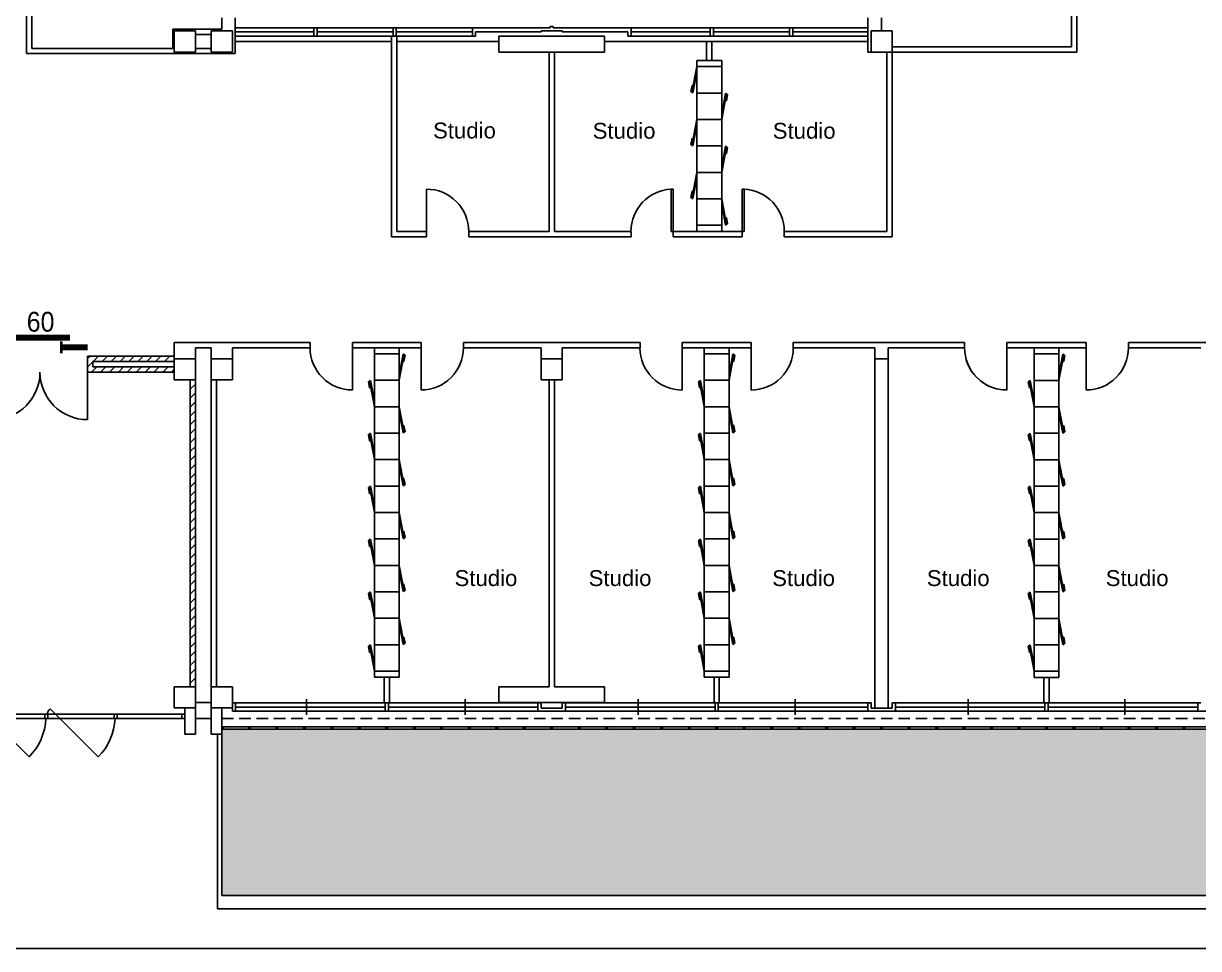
# Model space of a CAD drawing. Header units: millimetres. Extents: x 1461 to 2567, y 872 to 1347.
# Drawn here: x 1870.3 to 2048.1, y 948.7 to 1088.6 of the extents above; entities that cross this region are included whole.
import ezdxf
from ezdxf.enums import TextEntityAlignment as Align

# ---------------------------------------------------------------- set-up
doc = ezdxf.new("R2010")
doc.units = ezdxf.units.MM
doc.linetypes.add('CONTINUA', pattern=[0])
doc.linetypes.add('HIDDEN', pattern=[0.375, 0.25, -0.125])
for name, color, linetype in [('arredi', 143, 'Continuous'), ('PROIEZIONI', 4, 'CONTINUA'), ('RETINI', 8, 'Continuous'), ('SEZIONI', 7, 'Continuous'), ('TESTO', 7, 'Continuous')]:
    doc.layers.add(name, color=color, linetype=linetype)
doc.styles.add('Arial', font='Arial.ttf')
doc.styles.get("Standard").update_dxf_attribs({"font": 'Arial.ttf'})

# ---------------------------------------------------------------- blocks, each defined once
blk = doc.blocks.new('MODULOPARETEATTREZZATA')
at = {"linetype": 'Continuous'}
for p, q in [((47, 0), (0, 0)), ((0, 0), (0, -50)), ((47, 0), (56.2, -49.1)), ((47, -50), (47, 0)), ((54.3, -49.5), (47, -10.8)), ((54.9, -35.7), (55.9, -35.5)), ((57.1, -47.5), (54.9, -35.7)), ((55.9, -35.5), (58.1, -47.3)), ((0, -50), (47, -50)), ((56.2, -49.1), (54.3, -49.5)), ((58.1, -47.3), (57.1, -47.5))]:
    blk.add_line(p, q, dxfattribs=at)

msp = doc.modelspace()

# ---------------------------------------------------------------- hatches: boundary and pattern name
at = {"layer": 'RETINI', "true_color": 0x9e004f}
h = msp.add_hatch(dxfattribs=at)
h.set_pattern_fill('ANSI31', color=234, scale=0.3)
h.set_pattern_definition([(45, (-292100.4007, 422237.9906), (-0.673519209, 0.673519209), [])])
h.paths.add_polyline_path([(1828.15, 1036.71), (1795.29, 1036.71), (1794.49, 1036.71), (1794.49, 985.91), (1800.49, 985.91), (1843.21, 985.91), (1843.21, 987.91), (1796.49, 987.91), (1796.49, 1034.71), (1828.15, 1034.71), (1843.21, 1034.71), (1843.21, 1035.51), (1828.15, 1035.51)])
h.paths.add_polyline_path([(1896.33, 1034.71), (1895.53, 1034.71), (1895.53, 988.31), (1896.33, 988.31)])
h.paths.add_polyline_path([(1893.13, 1036.71), (1880.81, 1036.71), (1880.81, 1037.51), (1893.13, 1037.51), (1893.13, 1037.91), (1893.13, 1038.31), (1880.01, 1038.31), (1880.01, 1035.91), (1893.13, 1035.91)])
h.paths.add_polyline_path([(1865.61, 1038.31), (1846.41, 1038.31), (1846.41, 1037.91), (1846.41, 1037.51), (1864.81, 1037.51), (1864.81, 1036.71), (1846.41, 1036.71), (1846.41, 1035.91), (1865.61, 1035.91)])
at = {"layer": 'RETINI'}
h = msp.add_hatch(dxfattribs=at)
h.set_pattern_fill('AR-SAND', color=256, scale=0.1)
h.set_pattern_definition([(37.5, (-292100.4007, 422237.9906), (-0.16000313, 4.894132373), [0, -3.8608, 0, -4.318, 0, -4.1275]), (7.5, (-292100.4007, 422237.9906), (4.49523283, 7.168251006), [0, -2.0828, 0, -3.4798, 0, -1.3335]), (327.5, (-292103.525, 422237.9906), (7.909923702, 0.014371847), [0, -1.27, 0, -4.572, 0, -5.969]), (317.5, (-292103.525, 422237.9906), (7.635564525, 2.22929323), [0, -0.635, 0, -2.9972, 0, -3.429])])
h.paths.add_polyline_path([(2199.85, 981.11), (2199.85, 981.91), (2199.61, 981.91), (2195.81, 981.91), (2195.57, 981.91), (2191.65, 981.91), (2191.41, 981.91), (2187.49, 981.91), (2187.25, 981.91), (2183.33, 981.91), (2183.09, 981.91), (2179.17, 981.91), (2178.93, 981.91), (2175.01, 981.91), (2174.77, 981.91), (2170.85, 981.91), (2170.61, 981.91), (2166.69, 981.91), (2166.45, 981.91), (2162.53, 981.91), (2162.29, 981.91), (2158.37, 981.91), (2158.13, 981.91), (2154.21, 981.91), (2153.97, 981.91), (2150.05, 981.91), (2149.81, 981.91), (2145.89, 981.91), (2145.65, 981.91), (2141.73, 981.91), (2141.49, 981.91), (2137.57, 981.91), (2137.33, 981.91), (2133.41, 981.91), (2133.17, 981.91), (2129.25, 981.91), (2129.01, 981.91), (2125.09, 981.91), (2124.85, 981.91), (2120.93, 981.91), (2120.69, 981.91), (2116.77, 981.91), (2116.53, 981.91), (2112.61, 981.91), (2112.37, 981.91), (2108.45, 981.91), (2108.21, 981.91), (2104.29, 981.91), (2104.05, 981.91), (2100.13, 981.91), (2099.89, 981.91), (2095.97, 981.91), (2095.73, 981.91), (2091.81, 981.91), (2091.57, 981.91), (2087.65, 981.91), (2087.41, 981.91), (2083.49, 981.91), (2083.25, 981.91), (2079.33, 981.91), (2079.09, 981.91), (2075.17, 981.91), (2074.93, 981.91), (2071.01, 981.91), (2070.77, 981.91), (2066.85, 981.91), (2066.61, 981.91), (2062.69, 981.91), (2062.45, 981.91), (2058.53, 981.91), (2058.29, 981.91), (2054.37, 981.91), (2054.13, 981.91), (2050.21, 981.91), (2049.97, 981.91), (2049.97, 981.91), (2046.05, 981.91), (2045.81, 981.91), (2041.89, 981.91), (2041.65, 981.91), (2037.73, 981.91), (2037.49, 981.91), (2033.57, 981.91), (2033.33, 981.91), (2029.41, 981.91), (2029.17, 981.91), (2025.25, 981.91), (2025.01, 981.91), (2021.09, 981.91), (2020.85, 981.91), (2016.93, 981.91), (2016.69, 981.91), (2012.77, 981.91), (2012.53, 981.91), (2008.61, 981.91), (2008.37, 981.91), (2004.45, 981.91), (2004.21, 981.91), (2000.29, 981.91), (2000.05, 981.91), (1996.13, 981.91), (1995.89, 981.91), (1991.97, 981.91), (1991.73, 981.91), (1987.81, 981.91), (1987.57, 981.91), (1983.65, 981.91), (1983.41, 981.91), (1979.49, 981.91), (1979.25, 981.91), (1975.33, 981.91), (1975.09, 981.91), (1971.17, 981.91), (1970.93, 981.91), (1967.01, 981.91), (1966.77, 981.91), (1962.85, 981.91), (1962.61, 981.91), (1958.69, 981.91), (1958.45, 981.91), (1954.53, 981.91), (1954.29, 981.91), (1950.37, 981.91), (1950.13, 981.91), (1946.21, 981.91), (1945.97, 981.91), (1942.05, 981.91), (1941.81, 981.91), (1937.89, 981.91), (1937.65, 981.91), (1933.73, 981.91), (1933.49, 981.91), (1929.57, 981.91), (1929.33, 981.91), (1925.41, 981.91), (1925.17, 981.91), (1921.25, 981.91), (1921.01, 981.91), (1917.09, 981.91), (1916.85, 981.91), (1912.93, 981.91), (1912.69, 981.91), (1908.77, 981.91), (1908.53, 981.91), (1904.61, 981.91), (1904.37, 981.91), (1900.57, 981.91), (1900.33, 981.91), (1900.33, 981.11), (1900.33, 956.71), (2199.85, 956.71)])

# ---------------------------------------------------------------- linework, layer by layer
at = {"layer": 'arredi', "ltscale": 0.5}
for p, q in [((1972.21, 1083.03), (1975.97, 1083.03)), ((1972.21, 1082.11), (1972.21, 1083.03)), ((1975.97, 1083.03), (1975.97, 1082.11))]:
    msp.add_line(p, q, dxfattribs=at)
at = {"layer": 'arredi'}
for p, q in [((1968.65, 1063.59), (1968.33, 1063.59)), ((1972.21, 1058.11), (1972.21, 1057.17)), ((1975.97, 1058.11), (1975.97, 1057.17)), ((1923.41, 1038.67), (1923.41, 1039.59)), ((1927.17, 1038.67), (1927.17, 1039.59)), ((1973.33, 1038.67), (1973.33, 1039.59)), ((1977.09, 1038.67), (1977.09, 1039.59)), ((2023.25, 1038.65), (2023.25, 1039.59)), ((2027.01, 1038.65), (2027.01, 1039.59)), ((1923.41, 990.67), (1923.41, 989.75)), ((1927.17, 990.67), (1927.17, 989.75)), ((1977.09, 990.67), (1977.09, 989.75)), ((2023.25, 990.65), (2023.25, 989.73)), ((2027.01, 990.65), (2027.01, 989.73)), ((1927.17, 989.75), (1923.41, 989.75)), ((1977.09, 989.75), (1973.33, 989.75)), ((2027.01, 989.73), (2023.25, 989.73))]:
    msp.add_line(p, q, dxfattribs=at)
at = {"layer": 'PROIEZIONI', "ltscale": 0.5}
for p, q in [((1914.25, 1088), (1902.33, 1088)), ((1914.25, 1087.36), (1902.33, 1087.36)), ((1914.25, 1086.72), (1902.33, 1086.72)), ((1926.25, 1088), (1914.73, 1088)), ((1926.25, 1087.36), (1914.73, 1087.36)), ((1926.25, 1086.72), (1914.73, 1086.72)), ((1926.73, 1088), (1938.25, 1088)), ((1926.73, 1087.36), (1938.25, 1087.36)), ((1926.73, 1086.72), (1938.25, 1086.72)), ((1974.24, 1088), (1962.25, 1088)), ((1974.24, 1087.36), (1962.25, 1087.36)), ((1974.24, 1086.72), (1962.25, 1086.72)), ((1974.72, 1088), (1986.24, 1088)), ((1974.72, 1087.36), (1986.24, 1087.36)), ((1974.72, 1086.72), (1986.24, 1086.72)), ((1986.72, 1088), (1998.09, 1088)), ((1986.72, 1087.36), (1998.09, 1087.36)), ((1986.72, 1086.72), (1998.09, 1086.72)), ((1926.01, 1085.92), (1902.33, 1085.92)), ((1942.25, 1085.92), (1926.81, 1085.92)), ((1958.25, 1085.92), (1998.09, 1085.92)), ((1920.09, 1039.59), (1920.09, 1033.19)), ((1930.49, 1039.59), (1930.49, 1033.19)), ((1970.01, 1039.57), (1970.01, 1033.17)), ((1980.41, 1039.57), (1980.41, 1033.17)), ((2019.13, 1039.59), (2019.13, 1033.19)), ((2031.13, 1039.59), (2031.13, 1033.19)), ((1880.01, 1035.91), (1880.01, 1028.71)), ((1925.05, 985.88), (1902.41, 985.88)), ((1925.05, 985.24), (1902.41, 985.24)), ((1913.13, 986.44), (1913.13, 984.04)), ((1948.17, 985.88), (1925.53, 985.88)), ((1948.17, 985.24), (1925.53, 985.24)), ((1937.15, 986.44), (1937.15, 984.04)), ((1952.33, 985.88), (1974.97, 985.88)), ((1952.33, 985.24), (1974.97, 985.24)), ((1963.35, 986.44), (1963.35, 984.04)), ((1998.09, 985.88), (1975.45, 985.88)), ((1998.09, 985.24), (1975.45, 985.24)), ((1987.07, 986.44), (1987.07, 984.04)), ((2002.25, 985.88), (2024.89, 985.88)), ((2002.25, 985.24), (2024.89, 985.24)), ((2013.27, 986.44), (2013.27, 984.04)), ((2048.01, 985.88), (2025.37, 985.88)), ((2048.01, 985.24), (2025.37, 985.24)), ((2036.99, 986.44), (2036.99, 984.04)), ((1863.55, 984.15), (1873.54, 984.15)), ((1863.55, 983.51), (1873.54, 983.51)), ((1863.86, 984.97), (1871.15, 977.68)), ((1874.02, 984.15), (1884.02, 984.15)), ((1874.02, 983.51), (1884.02, 983.51)), ((1874.33, 984.97), (1881.62, 977.68)), ((1884.5, 984.15), (1894.25, 984.15)), ((1884.5, 983.51), (1894.25, 983.51)), ((1925.05, 984.6), (1902.41, 984.6)), ((1948.17, 984.6), (1925.53, 984.6)), ((1952.33, 984.6), (1974.97, 984.6)), ((1998.09, 984.6), (1975.45, 984.6)), ((2002.25, 984.6), (2024.89, 984.6)), ((2048.01, 984.6), (2025.37, 984.6)), ((1904.37, 982.26), (1900.57, 982.26)), ((1904.37, 981.91), (1900.57, 981.91)), ((1908.53, 982.26), (1904.61, 982.26)), ((1908.53, 981.91), (1904.61, 981.91)), ((1912.69, 982.26), (1908.77, 982.26)), ((1912.69, 981.91), (1908.77, 981.91)), ((1912.93, 982.26), (1916.85, 982.26)), ((1912.93, 981.91), (1916.85, 981.91)), ((1917.09, 982.26), (1921.01, 982.26)), ((1917.09, 981.91), (1921.01, 981.91)), ((1921.25, 982.26), (1925.17, 982.26)), ((1921.25, 981.91), (1925.17, 981.91)), ((1929.33, 982.26), (1925.41, 982.26)), ((1929.33, 981.91), (1925.41, 981.91)), ((1933.49, 982.26), (1929.57, 982.26)), ((1933.49, 981.91), (1929.57, 981.91)), ((1937.65, 982.26), (1933.73, 982.26)), ((1937.65, 981.91), (1933.73, 981.91)), ((1937.89, 982.26), (1941.81, 982.26)), ((1937.89, 981.91), (1941.81, 981.91)), ((1942.05, 982.26), (1945.97, 982.26)), ((1942.05, 981.91), (1945.97, 981.91)), ((1946.21, 982.26), (1950.13, 982.26)), ((1946.21, 981.91), (1950.13, 981.91)), ((1954.29, 982.26), (1950.37, 982.26)), ((1954.29, 981.91), (1950.37, 981.91)), ((1958.45, 982.26), (1954.53, 982.26)), ((1958.45, 981.91), (1954.53, 981.91)), ((1962.61, 982.26), (1958.69, 982.26)), ((1962.61, 981.91), (1958.69, 981.91)), ((1962.85, 982.26), (1966.77, 982.26)), ((1962.85, 981.91), (1966.77, 981.91)), ((1967.01, 982.26), (1970.93, 982.26)), ((1967.01, 981.91), (1970.93, 981.91)), ((1971.17, 982.26), (1975.09, 982.26)), ((1971.17, 981.91), (1975.09, 981.91)), ((1975.33, 982.26), (1979.25, 982.26)), ((1975.33, 981.91), (1979.25, 981.91)), ((1979.49, 982.26), (1983.41, 982.26)), ((1979.49, 981.91), (1983.41, 981.91)), ((1983.65, 982.26), (1987.57, 982.26)), ((1983.65, 981.91), (1987.57, 981.91)), ((1987.81, 982.26), (1991.73, 982.26)), ((1987.81, 981.91), (1991.73, 981.91)), ((1991.97, 982.26), (1995.89, 982.26)), ((1991.97, 981.91), (1995.89, 981.91)), ((1996.13, 982.26), (2000.05, 982.26)), ((1996.13, 981.91), (2000.05, 981.91)), ((2000.29, 982.26), (2004.21, 982.26)), ((2000.29, 981.91), (2004.21, 981.91)), ((2004.45, 982.26), (2008.37, 982.26)), ((2004.45, 981.91), (2008.37, 981.91)), ((2008.61, 982.26), (2012.53, 982.26)), ((2008.61, 981.91), (2012.53, 981.91)), ((2012.77, 982.26), (2016.69, 982.26)), ((2012.77, 981.91), (2016.69, 981.91)), ((2016.93, 982.26), (2020.85, 982.26)), ((2016.93, 981.91), (2020.85, 981.91)), ((2021.09, 982.26), (2025.01, 982.26)), ((2021.09, 981.91), (2025.01, 981.91)), ((2025.25, 982.26), (2029.17, 982.26)), ((2025.25, 981.91), (2029.17, 981.91)), ((2029.41, 982.26), (2033.33, 982.26)), ((2029.41, 981.91), (2033.33, 981.91)), ((2033.57, 982.26), (2037.49, 982.26)), ((2033.57, 981.91), (2037.49, 981.91)), ((2037.73, 982.26), (2041.65, 982.26)), ((2037.73, 981.91), (2041.65, 981.91)), ((2041.89, 982.26), (2045.81, 982.26)), ((2041.89, 981.91), (2045.81, 981.91)), ((2046.05, 982.26), (2049.97, 982.26)), ((2046.05, 981.91), (2049.97, 981.91))]:
    msp.add_line(p, q, dxfattribs=at)
at = {"layer": 'PROIEZIONI'}
for p, q in [((1931.29, 1057.19), (1931.29, 1063.59)), ((1973.33, 990.67), (1973.33, 989.75))]:
    msp.add_line(p, q, dxfattribs=at)
at = {"layer": 'PROIEZIONI', "color": 143, "linetype": 'HIDDEN', "ltscale": 7}
msp.add_line((1900.33, 983.51), (2199.85, 983.51), dxfattribs=at)
at = {"layer": 'PROIEZIONI', "color": 143, "ltscale": 0.5}
for p, q in [((1899.69, 981.11), (1899.69, 954.71)), ((1900.33, 981.11), (1900.33, 956.71)), ((2199.85, 956.71), (1900.33, 956.71)), ((2200.49, 954.71), (1899.69, 954.71))]:
    msp.add_line(p, q, dxfattribs=at)
at = {"layer": 'PROIEZIONI', "linetype": 'Continuous', "ltscale": 0.5}
msp.add_line((2551.72, 948.72), (1540.49, 948.71), dxfattribs=at)
at = {"layer": 'PROIEZIONI'}
msp.add_arc((1931.3, 1057.19), 6.39, 0, 90.1184, dxfattribs=at)
at = {"layer": 'PROIEZIONI', "ltscale": 0.5}
for centre, radius, start, end in [((1920.07, 1039.59), 6.39, 180, 270.1184), ((1930.5, 1039.59), 6.39, 269.8816, 0), ((1969.99, 1039.57), 6.39, 180, 270.1184), ((1980.42, 1039.57), 6.39, 269.8816, 0), ((2019.11, 1039.59), 6.39, 180, 267.2276), ((2019.11, 1039.59), 6.39, 180, 270.1184), ((2031.14, 1039.59), 6.39, 269.8816, 0), ((1865.61, 1035.91), 7.2, 270, 0), ((1880.01, 1035.91), 7.2, 180, 270), ((1864.99, 983.84), 8.71, 315, 357.8221), ((1875.46, 983.84), 1.6, 135, 168.8663), ((1875.46, 983.84), 8.71, 315, 357.8221)]:
    msp.add_arc(centre, radius, start, end, dxfattribs=at)
at = {"layer": 'RETINI', "color": 234, "true_color": 0x9e004f}
for points, const_width in [([(1868.29, 1041.11), (1877.33, 1041.11)], 0.862), ([(1876.04, 1038.72), (1876.04, 1040.58)], 0.369), ([(1876.22, 1039.65), (1880.04, 1039.65)], 0.862)]:
    msp.add_lwpolyline(points, dxfattribs=dict(at, const_width=const_width))
at = {"layer": 'SEZIONI', "ltscale": 0.5}
for p, q in [((1870.79, 1084.08), (1870.79, 1099.96)), ((1871.59, 1084.88), (1871.59, 1099.96)), ((2028.9, 1085.12), (2028.9, 1099.96)), ((2029.7, 1084.32), (2029.7, 1099.96)), ((1900.33, 1087.76), (1900.33, 1089.51)), ((1902.33, 1089.51), (1902.33, 1084.08)), ((1998.09, 1089.51), (1998.09, 1084.32)), ((2000.17, 1089.51), (2000.17, 1087.52)), ((1892.89, 1087.76), (1900.33, 1087.76)), ((1892.89, 1084.88), (1892.89, 1087.76)), ((1893.13, 1087.52), (1896.33, 1087.52)), ((1893.13, 1084.32), (1893.13, 1087.52)), ((1896.33, 1087.52), (1896.33, 1084.32)), ((1896.33, 1086.96), (1898.73, 1086.96)), ((1898.73, 1084.32), (1898.73, 1087.52)), ((1898.73, 1087.52), (1901.93, 1087.52)), ((1901.93, 1087.52), (1901.93, 1084.32)), ((1914.25, 1088), (1914.73, 1088)), ((1914.25, 1086.72), (1914.25, 1088)), ((1914.73, 1086.72), (1914.25, 1086.72)), ((1914.73, 1088), (1914.73, 1086.72)), ((1926.01, 1056.39), (1926.01, 1086.72)), ((1926.25, 1088), (1926.73, 1088)), ((1926.25, 1086.72), (1926.25, 1088)), ((1926.73, 1086.72), (1926.25, 1086.72)), ((1926.73, 1088), (1926.73, 1086.72)), ((1926.81, 1057.19), (1926.81, 1086.72)), ((1950.01, 1088), (1938.25, 1088)), ((1938.25, 1088), (1938.25, 1086.72)), ((1938.25, 1086.72), (1938.73, 1086.72)), ((1938.73, 1087.36), (1948.65, 1087.36)), ((1938.73, 1086.72), (1938.73, 1087.36)), ((1942.25, 1084.32), (1942.25, 1086.72)), ((1942.25, 1086.72), (1958.25, 1086.72)), ((1948.65, 1087.36), (1948.65, 1087.52)), ((1948.65, 1087.52), (1951.85, 1087.52)), ((1950.01, 1088.16), (1950.01, 1088)), ((1950.49, 1088.16), (1950.01, 1088.16)), ((1950.49, 1088), (1950.49, 1088.16)), ((1962.25, 1088), (1950.49, 1088)), ((1951.85, 1087.52), (1951.85, 1087.36)), ((1951.85, 1087.36), (1961.77, 1087.36)), ((1958.25, 1086.72), (1958.25, 1084.32)), ((1961.77, 1087.36), (1961.77, 1086.72)), ((1961.77, 1086.72), (1962.25, 1086.72)), ((1962.25, 1086.72), (1962.25, 1088)), ((1974.24, 1088), (1974.24, 1086.72)), ((1974.72, 1088), (1974.24, 1088)), ((1974.24, 1086.72), (1974.72, 1086.72)), ((1974.72, 1086.72), (1974.72, 1088)), ((1986.24, 1088), (1986.24, 1086.72)), ((1986.72, 1088), (1986.24, 1088)), ((1986.24, 1086.72), (1986.72, 1086.72)), ((1986.72, 1086.72), (1986.72, 1088)), ((1998.57, 1087.52), (2001.77, 1087.52)), ((1998.57, 1084.32), (1998.57, 1087.52)), ((2000.17, 1087.52), (2001.77, 1087.52)), ((2001.77, 1087.52), (2001.77, 1084.32)), ((1871.59, 1084.88), (1892.89, 1084.88)), ((1898.73, 1084.88), (1896.33, 1084.88)), ((1973.69, 1085.92), (1973.69, 1083.03)), ((1974.49, 1085.92), (1974.49, 1083.03)), ((2028.9, 1085.12), (2001.77, 1085.12)), ((1870.79, 1084.08), (1892.89, 1084.08)), ((1902.33, 1084.08), (1892.89, 1084.08)), ((1896.33, 1084.32), (1893.13, 1084.32)), ((1901.93, 1084.32), (1898.73, 1084.32)), ((1958.25, 1084.32), (1942.25, 1084.32)), ((1949.85, 1057.19), (1949.85, 1084.32)), ((1950.65, 1057.19), (1950.65, 1084.32)), ((2029.7, 1084.32), (1998.09, 1084.32)), ((2001.77, 1084.32), (1998.57, 1084.32)), ((2000.97, 1057.19), (2000.97, 1084.32)), ((2001.77, 1056.39), (2001.77, 1084.32)), ((1926.01, 1056.39), (1931.29, 1056.39)), ((1926.81, 1057.19), (1931.29, 1057.19)), ((1931.29, 1057.19), (1931.29, 1056.39)), ((1937.69, 1057.19), (1949.85, 1057.19)), ((1937.69, 1057.19), (1937.69, 1056.39)), ((1937.69, 1056.39), (1950.25, 1056.39)), ((1950.25, 1056.39), (1962.25, 1056.39)), ((1950.65, 1057.19), (1962.25, 1057.19)), ((1962.25, 1057.19), (1962.25, 1056.39)), ((1968.65, 1057.19), (1979.05, 1057.19)), ((1968.65, 1057.19), (1968.65, 1056.39)), ((1968.65, 1056.39), (1979.05, 1056.39)), ((1979.05, 1057.19), (1979.05, 1056.39)), ((1985.45, 1057.19), (2000.97, 1057.19)), ((1985.45, 1057.19), (1985.45, 1056.39)), ((1985.45, 1056.39), (2001.77, 1056.39)), ((1893.13, 1040.39), (1893.13, 1037.91)), ((1893.13, 1040.39), (1913.69, 1040.39)), ((1913.69, 1039.59), (1913.69, 1040.39)), ((1920.09, 1040.39), (1930.49, 1040.39)), ((1920.09, 1039.59), (1920.09, 1040.39)), ((1930.49, 1039.59), (1930.49, 1040.39)), ((1936.89, 1040.39), (1963.61, 1040.39)), ((1936.89, 1039.59), (1936.89, 1040.39)), ((1963.61, 1039.57), (1963.61, 1040.37)), ((1970.01, 1040.37), (1980.41, 1040.37)), ((1970.01, 1039.57), (1970.01, 1040.37)), ((1980.41, 1039.57), (1980.41, 1040.37)), ((1986.81, 1040.37), (2012.73, 1040.37)), ((1986.81, 1039.57), (1986.81, 1040.37)), ((2012.73, 1039.57), (2012.73, 1040.37)), ((2019.13, 1040.37), (2031.13, 1040.37)), ((2019.13, 1039.57), (2019.13, 1040.37)), ((2031.13, 1039.57), (2031.13, 1040.37)), ((2037.53, 1040.39), (2063.45, 1040.39)), ((2037.53, 1039.59), (2037.53, 1040.39)), ((1893.13, 1039.59), (1893.13, 1037.91)), ((1896.33, 1039.59), (1898.73, 1039.59)), ((1896.33, 1039.59), (1898.73, 1039.59)), ((1896.33, 1037.91), (1896.33, 1039.59)), ((1896.33, 1037.91), (1896.33, 1039.59)), ((1898.73, 1039.59), (1898.73, 1037.91)), ((1898.73, 1039.59), (1898.73, 1037.91)), ((1913.69, 1039.59), (1901.93, 1039.59)), ((1901.93, 1039.59), (1901.93, 1037.91)), ((1920.09, 1039.59), (1930.49, 1039.59)), ((1936.89, 1039.59), (1948.65, 1039.59)), ((1948.65, 1039.59), (1948.65, 1037.91)), ((1963.61, 1039.59), (1951.85, 1039.59)), ((1951.85, 1039.59), (1951.85, 1037.91)), ((1970.01, 1039.57), (1980.41, 1039.57)), ((1986.81, 1039.57), (1999.17, 1039.57)), ((1999.17, 1039.57), (1999.17, 1037.89)), ((2001.17, 1039.57), (2001.17, 1037.89)), ((2012.73, 1039.57), (2001.17, 1039.57)), ((2019.13, 1039.57), (2031.13, 1039.57)), ((2037.53, 1039.59), (2048.49, 1039.59)), ((1880.01, 1035.91), (1880.01, 1038.31)), ((1880.01, 1038.31), (1893.13, 1038.31)), ((1880.81, 1036.71), (1880.81, 1037.51)), ((1880.81, 1037.51), (1893.13, 1037.51)), ((1893.13, 1036.71), (1880.81, 1036.71)), ((1893.13, 1034.71), (1893.13, 1037.91)), ((1893.13, 1037.91), (1896.33, 1037.91)), ((1896.33, 1037.91), (1896.33, 1034.71)), ((1898.73, 1034.71), (1898.73, 1037.91)), ((1898.73, 1037.91), (1901.93, 1037.91)), ((1901.93, 1037.91), (1901.93, 1034.71)), ((1948.65, 1034.71), (1948.65, 1037.91)), ((1948.65, 1037.91), (1951.85, 1037.91)), ((1951.85, 1037.91), (1951.85, 1034.71)), ((1999.17, 985.08), (1999.17, 1037.91)), ((1999.17, 1037.91), (2001.17, 1037.91)), ((2001.17, 1037.91), (2001.17, 985.08)), ((1893.13, 1035.91), (1880.01, 1035.91)), ((1896.33, 1034.71), (1893.13, 1034.71)), ((1895.53, 1034.71), (1895.53, 988.31)), ((1896.33, 1034.71), (1896.33, 988.31)), ((1898.73, 1034.71), (1898.73, 988.31)), ((1901.93, 1034.71), (1898.73, 1034.71)), ((1899.53, 1034.71), (1899.53, 988.31)), ((1951.85, 1034.71), (1948.65, 1034.71)), ((1949.85, 1034.71), (1949.85, 988.31)), ((1950.65, 1034.71), (1950.65, 988.31)), ((1924.89, 989.75), (1924.89, 985.91)), ((1925.69, 989.75), (1925.69, 985.91)), ((1974.81, 989.75), (1974.81, 985.88)), ((1975.61, 989.75), (1975.61, 985.88)), ((2024.73, 989.73), (2024.73, 985.88)), ((2025.53, 989.73), (2025.53, 985.88)), ((1893.13, 988.31), (1896.33, 988.31)), ((1893.13, 985.11), (1893.13, 988.31)), ((1896.33, 988.31), (1896.33, 985.11)), ((1898.73, 985.11), (1898.73, 988.31)), ((1898.73, 988.31), (1901.93, 988.31)), ((1901.93, 988.31), (1901.93, 985.11)), ((1942.25, 988.31), (1942.25, 985.91)), ((1949.85, 988.31), (1942.25, 988.31)), ((1958.25, 988.31), (1950.65, 988.31)), ((1958.25, 985.91), (1958.25, 988.31)), ((1896.33, 985.11), (1893.13, 985.11)), ((1894.73, 985.11), (1896.33, 985.11)), ((1894.73, 981.11), (1894.73, 985.11)), ((1896.33, 985.91), (1898.73, 985.91)), ((1896.33, 983.51), (1896.33, 985.91)), ((1896.33, 985.11), (1896.33, 981.11)), ((1898.73, 985.91), (1898.73, 983.51)), ((1898.73, 985.11), (1900.33, 985.11)), ((1901.93, 985.11), (1898.73, 985.11)), ((1898.73, 981.11), (1898.73, 985.11)), ((1900.33, 985.11), (1900.33, 981.11)), ((1902.41, 985.88), (1901.93, 985.88)), ((1901.93, 985.88), (1901.93, 984.6)), ((1902.41, 984.6), (1902.41, 985.88)), ((1925.53, 985.88), (1925.05, 985.88)), ((1925.05, 985.88), (1925.05, 984.6)), ((1925.53, 985.88), (1925.05, 985.88)), ((1925.05, 985.88), (1925.05, 984.6)), ((1925.53, 984.6), (1925.53, 985.88)), ((1925.53, 984.6), (1925.53, 985.88)), ((1942.25, 985.91), (1958.25, 985.91)), ((1948.17, 985.88), (1948.65, 985.88)), ((1948.17, 984.6), (1948.17, 985.88)), ((1948.65, 985.88), (1948.65, 985.08)), ((1948.65, 985.08), (1951.85, 985.08)), ((1951.85, 985.08), (1951.85, 985.88)), ((1951.85, 985.88), (1952.33, 985.88)), ((1952.33, 985.88), (1952.33, 984.6)), ((1975.45, 985.88), (1974.97, 985.88)), ((1974.97, 985.88), (1974.97, 984.6)), ((1975.45, 984.6), (1975.45, 985.88)), ((1998.09, 985.88), (1998.57, 985.88)), ((1998.09, 984.6), (1998.09, 985.88)), ((1998.57, 985.88), (1998.57, 985.08)), ((1998.57, 985.08), (2001.77, 985.08)), ((2001.17, 985.08), (1999.17, 985.08)), ((2001.77, 985.08), (2001.77, 985.88)), ((2001.77, 985.88), (2002.25, 985.88)), ((2002.25, 985.88), (2002.25, 984.6)), ((2025.37, 985.88), (2024.89, 985.88)), ((2024.89, 985.88), (2024.89, 984.6)), ((2025.37, 984.6), (2025.37, 985.88)), ((2048.01, 985.88), (2048.49, 985.88)), ((2048.01, 984.6), (2048.01, 985.88)), ((1874.02, 984.15), (1873.54, 984.15)), ((1873.54, 984.15), (1873.54, 983.51)), ((1873.54, 983.51), (1874.02, 983.51)), ((1874.02, 983.51), (1874.02, 984.15)), ((1884.5, 984.15), (1884.02, 984.15)), ((1884.02, 984.15), (1884.02, 983.51)), ((1884.02, 983.51), (1884.5, 983.51)), ((1884.5, 983.51), (1884.5, 984.15)), ((1894.73, 984.15), (1894.25, 984.15)), ((1894.25, 984.15), (1894.25, 983.51)), ((1894.25, 983.51), (1894.73, 983.51)), ((1894.73, 983.51), (1894.73, 984.15)), ((1898.73, 983.51), (1896.33, 983.51)), ((1901.93, 984.6), (1902.41, 984.6)), ((1925.05, 984.6), (1925.53, 984.6)), ((1925.05, 984.6), (1925.53, 984.6)), ((1952.33, 984.6), (1948.17, 984.6)), ((1974.97, 984.6), (1975.45, 984.6)), ((2002.25, 984.6), (1998.09, 984.6)), ((2024.89, 984.6), (2025.37, 984.6)), ((2052.17, 984.6), (2048.01, 984.6)), ((1900.57, 982.26), (1900.33, 982.26)), ((1900.33, 982.26), (1900.33, 981.91)), ((1900.33, 981.91), (1900.57, 981.91)), ((1900.57, 981.91), (1900.57, 982.26)), ((1904.37, 982.26), (1904.61, 982.26)), ((1904.37, 981.91), (1904.37, 982.26)), ((1904.61, 981.91), (1904.37, 981.91)), ((1904.61, 982.26), (1904.61, 981.91)), ((1908.53, 982.26), (1908.77, 982.26)), ((1908.53, 981.91), (1908.53, 982.26)), ((1908.77, 981.91), (1908.53, 981.91)), ((1908.77, 982.26), (1908.77, 981.91)), ((1912.93, 982.26), (1912.69, 982.26)), ((1912.69, 982.26), (1912.69, 981.91)), ((1912.69, 981.91), (1912.93, 981.91)), ((1912.93, 981.91), (1912.93, 982.26)), ((1916.85, 982.26), (1916.85, 981.91)), ((1917.09, 982.26), (1916.85, 982.26)), ((1916.85, 981.91), (1917.09, 981.91)), ((1917.09, 981.91), (1917.09, 982.26)), ((1921.25, 982.26), (1921.01, 982.26)), ((1921.01, 982.26), (1921.01, 981.91)), ((1921.01, 981.91), (1921.25, 981.91)), ((1921.25, 981.91), (1921.25, 982.26)), ((1925.17, 982.26), (1925.41, 982.26)), ((1925.17, 981.91), (1925.17, 982.26)), ((1925.41, 981.91), (1925.17, 981.91)), ((1925.41, 982.26), (1925.41, 981.91)), ((1929.33, 982.26), (1929.57, 982.26)), ((1929.33, 981.91), (1929.33, 982.26)), ((1929.57, 981.91), (1929.33, 981.91)), ((1929.57, 982.26), (1929.57, 981.91)), ((1933.49, 982.26), (1933.73, 982.26)), ((1933.49, 981.91), (1933.49, 982.26)), ((1933.73, 981.91), (1933.49, 981.91)), ((1933.73, 982.26), (1933.73, 981.91)), ((1937.65, 982.26), (1937.89, 982.26)), ((1937.65, 981.91), (1937.65, 982.26)), ((1937.89, 981.91), (1937.65, 981.91)), ((1937.89, 982.26), (1937.89, 981.91)), ((1942.05, 982.26), (1941.81, 982.26)), ((1941.81, 982.26), (1941.81, 981.91)), ((1941.81, 981.91), (1942.05, 981.91)), ((1942.05, 981.91), (1942.05, 982.26)), ((1946.21, 982.26), (1945.97, 982.26)), ((1945.97, 982.26), (1945.97, 981.91)), ((1945.97, 981.91), (1946.21, 981.91)), ((1946.21, 981.91), (1946.21, 982.26)), ((1950.13, 982.26), (1950.37, 982.26)), ((1950.13, 981.91), (1950.13, 982.26)), ((1950.37, 981.91), (1950.13, 981.91)), ((1950.37, 982.26), (1950.37, 981.91)), ((1954.29, 982.26), (1954.53, 982.26)), ((1954.29, 981.91), (1954.29, 982.26)), ((1954.53, 981.91), (1954.29, 981.91)), ((1954.53, 982.26), (1954.53, 981.91)), ((1958.45, 982.26), (1958.69, 982.26)), ((1958.45, 981.91), (1958.45, 982.26)), ((1958.69, 981.91), (1958.45, 981.91)), ((1958.69, 982.26), (1958.69, 981.91)), ((1962.85, 982.26), (1962.61, 982.26)), ((1962.61, 982.26), (1962.61, 981.91)), ((1962.61, 981.91), (1962.85, 981.91)), ((1962.85, 981.91), (1962.85, 982.26)), ((1967.01, 982.26), (1966.77, 982.26)), ((1966.77, 982.26), (1966.77, 981.91)), ((1966.77, 981.91), (1967.01, 981.91)), ((1967.01, 981.91), (1967.01, 982.26)), ((1971.17, 982.26), (1970.93, 982.26)), ((1970.93, 982.26), (1970.93, 981.91)), ((1970.93, 981.91), (1971.17, 981.91)), ((1971.17, 981.91), (1971.17, 982.26)), ((1975.33, 982.26), (1975.09, 982.26)), ((1975.09, 982.26), (1975.09, 981.91)), ((1975.09, 981.91), (1975.33, 981.91)), ((1975.33, 981.91), (1975.33, 982.26)), ((1979.49, 982.26), (1979.25, 982.26)), ((1979.25, 982.26), (1979.25, 981.91)), ((1979.25, 981.91), (1979.49, 981.91)), ((1979.49, 981.91), (1979.49, 982.26)), ((1983.65, 982.26), (1983.41, 982.26)), ((1983.41, 982.26), (1983.41, 981.91)), ((1983.41, 981.91), (1983.65, 981.91)), ((1983.65, 981.91), (1983.65, 982.26)), ((1987.81, 982.26), (1987.57, 982.26)), ((1987.57, 982.26), (1987.57, 981.91)), ((1987.57, 981.91), (1987.81, 981.91)), ((1987.81, 981.91), (1987.81, 982.26)), ((1991.97, 982.26), (1991.73, 982.26)), ((1991.73, 982.26), (1991.73, 981.91)), ((1991.73, 981.91), (1991.97, 981.91)), ((1991.97, 981.91), (1991.97, 982.26)), ((1996.13, 982.26), (1995.89, 982.26)), ((1995.89, 982.26), (1995.89, 981.91)), ((1995.89, 981.91), (1996.13, 981.91)), ((1996.13, 981.91), (1996.13, 982.26)), ((2000.29, 982.26), (2000.05, 982.26)), ((2000.05, 982.26), (2000.05, 981.91)), ((2000.05, 981.91), (2000.29, 981.91)), ((2000.29, 981.91), (2000.29, 982.26)), ((2004.45, 982.26), (2004.21, 982.26)), ((2004.21, 982.26), (2004.21, 981.91)), ((2004.21, 981.91), (2004.45, 981.91)), ((2004.45, 981.91), (2004.45, 982.26)), ((2008.61, 982.26), (2008.37, 982.26)), ((2008.37, 982.26), (2008.37, 981.91)), ((2008.37, 981.91), (2008.61, 981.91)), ((2008.61, 981.91), (2008.61, 982.26)), ((2012.53, 982.26), (2012.53, 981.91)), ((2012.77, 982.26), (2012.53, 982.26)), ((2012.53, 981.91), (2012.77, 981.91)), ((2012.77, 981.91), (2012.77, 982.26)), ((2016.93, 982.26), (2016.69, 982.26)), ((2016.69, 982.26), (2016.69, 981.91)), ((2016.69, 981.91), (2016.93, 981.91)), ((2016.93, 981.91), (2016.93, 982.26)), ((2021.09, 982.26), (2020.85, 982.26)), ((2020.85, 982.26), (2020.85, 981.91)), ((2020.85, 981.91), (2021.09, 981.91)), ((2021.09, 981.91), (2021.09, 982.26)), ((2025.25, 982.26), (2025.01, 982.26)), ((2025.01, 982.26), (2025.01, 981.91)), ((2025.01, 981.91), (2025.25, 981.91)), ((2025.25, 981.91), (2025.25, 982.26)), ((2029.41, 982.26), (2029.17, 982.26)), ((2029.17, 982.26), (2029.17, 981.91)), ((2029.17, 981.91), (2029.41, 981.91)), ((2029.41, 981.91), (2029.41, 982.26)), ((2033.57, 982.26), (2033.33, 982.26)), ((2033.33, 982.26), (2033.33, 981.91)), ((2033.33, 981.91), (2033.57, 981.91)), ((2033.57, 981.91), (2033.57, 982.26)), ((2037.73, 982.26), (2037.49, 982.26)), ((2037.49, 982.26), (2037.49, 981.91)), ((2037.49, 981.91), (2037.73, 981.91)), ((2037.73, 981.91), (2037.73, 982.26)), ((2041.89, 982.26), (2041.65, 982.26)), ((2041.65, 982.26), (2041.65, 981.91)), ((2041.65, 981.91), (2041.89, 981.91)), ((2041.89, 981.91), (2041.89, 982.26)), ((2046.05, 982.26), (2045.81, 982.26)), ((2045.81, 982.26), (2045.81, 981.91)), ((2045.81, 981.91), (2046.05, 981.91)), ((2046.05, 981.91), (2046.05, 982.26)), ((1896.33, 981.11), (1894.73, 981.11)), ((1900.33, 981.11), (1898.73, 981.11))]:
    msp.add_line(p, q, dxfattribs=at)
at = {"layer": 'SEZIONI'}
for p, q in [((1968.33, 1063.59), (1968.33, 1057.19)), ((1968.65, 1057.19), (1968.65, 1063.59)), ((1979.05, 1063.59), (1979.37, 1063.59)), ((1979.05, 1057.19), (1979.05, 1063.59)), ((1979.37, 1063.59), (1979.37, 1057.19)), ((1968.65, 1057.19), (1968.33, 1057.19)), ((1979.05, 1057.19), (1979.37, 1057.19))]:
    msp.add_line(p, q, dxfattribs=at)
for centre, start, end in [((1968.63, 1057.19), 92.7724, 180), ((1979.06, 1057.19), 0, 87.2276)]:
    msp.add_arc(centre, 6.39, start, end, dxfattribs=at)

# ---------------------------------------------------------------- block references
at = {"layer": 'arredi', "yscale": 0.08000000000000002, "zscale": 0.08000000000000002}
for p, xscale in [((1975.97, 1082.11), -0.08000000000000002), ((1975.97, 1074.11), -0.08000000000000002), ((1975.97, 1066.11), -0.08000000000000002), ((1972.21, 1062.11), 0.08000000000000002), ((1923.41, 1030.67), 0.08000000000000002), ((1973.33, 1030.67), 0.08000000000000002), ((2023.25, 1030.65), 0.08000000000000002), ((1923.41, 1022.67), 0.08000000000000002), ((1973.33, 1022.67), 0.08000000000000002), ((2023.25, 1022.65), 0.08000000000000002), ((1923.41, 1014.67), 0.08000000000000002), ((1973.33, 1014.67), 0.08000000000000002), ((2023.25, 1014.65), 0.08000000000000002), ((1923.41, 1006.67), 0.08000000000000002), ((1973.33, 1006.67), 0.08000000000000002), ((2023.25, 1006.65), 0.08000000000000002), ((1923.41, 998.67), 0.08000000000000002), ((1973.33, 998.67), 0.08000000000000002), ((2023.25, 998.65), 0.08000000000000002)]:
    msp.add_blockref('MODULOPARETEATTREZZATA', p, dxfattribs=dict(at, xscale=xscale))
at = {"layer": 'arredi', "yscale": 0.08000000000000002, "zscale": 0.08000000000000002, "rotation": 180}
for p, xscale in [((1972.21, 1074.11), -0.08000000000000002), ((1972.21, 1066.11), -0.08000000000000002), ((1923.41, 1034.67), -0.08000000000000002), ((1973.33, 1034.67), -0.08000000000000002), ((2023.25, 1034.65), -0.08000000000000002), ((1927.17, 1030.67), 0.08000000000000002), ((1977.09, 1030.67), 0.08000000000000002), ((2027.01, 1030.65), 0.08000000000000002), ((1927.17, 1022.67), 0.08000000000000002), ((1977.09, 1022.67), 0.08000000000000002), ((2027.01, 1022.65), 0.08000000000000002), ((1927.17, 1014.67), 0.08000000000000002), ((1977.09, 1014.67), 0.08000000000000002), ((2027.01, 1014.65), 0.08000000000000002), ((1927.17, 1006.67), 0.08000000000000002), ((1977.09, 1006.67), 0.08000000000000002), ((2027.01, 1006.65), 0.08000000000000002), ((1927.17, 998.67), 0.08000000000000002), ((1977.09, 998.67), 0.08000000000000002), ((2027.01, 998.65), 0.08000000000000002), ((1927.17, 990.67), 0.08000000000000002), ((1977.09, 990.67), 0.08000000000000002), ((2027.01, 990.65), 0.08000000000000002)]:
    msp.add_blockref('MODULOPARETEATTREZZATA', p, dxfattribs=dict(at, xscale=xscale))

# ---------------------------------------------------------------- texts
at = {"layer": 'RETINI', "color": 234, "true_color": 0x9e004f, "width": 0.9}
msp.add_attdef('60', text='rei', height=3, dxfattribs=at).set_placement((1872.9, 1042.02), align=Align.CENTER)
at = {"layer": 'TESTO', "ltscale": 0.5, "style": 'Arial'}
for p in [(1932.29, 1071.25), (1956.45, 1071.21), (1983.7, 1071.21), (1935.54, 1003.54), (1955.84, 1003.54), (1983.61, 1003.54), (2007.01, 1003.54), (2034.09, 1003.54)]:
    msp.add_text('Studio', height=2.4, dxfattribs=at).set_placement(p)

doc.saveas('drawing.dxf')
